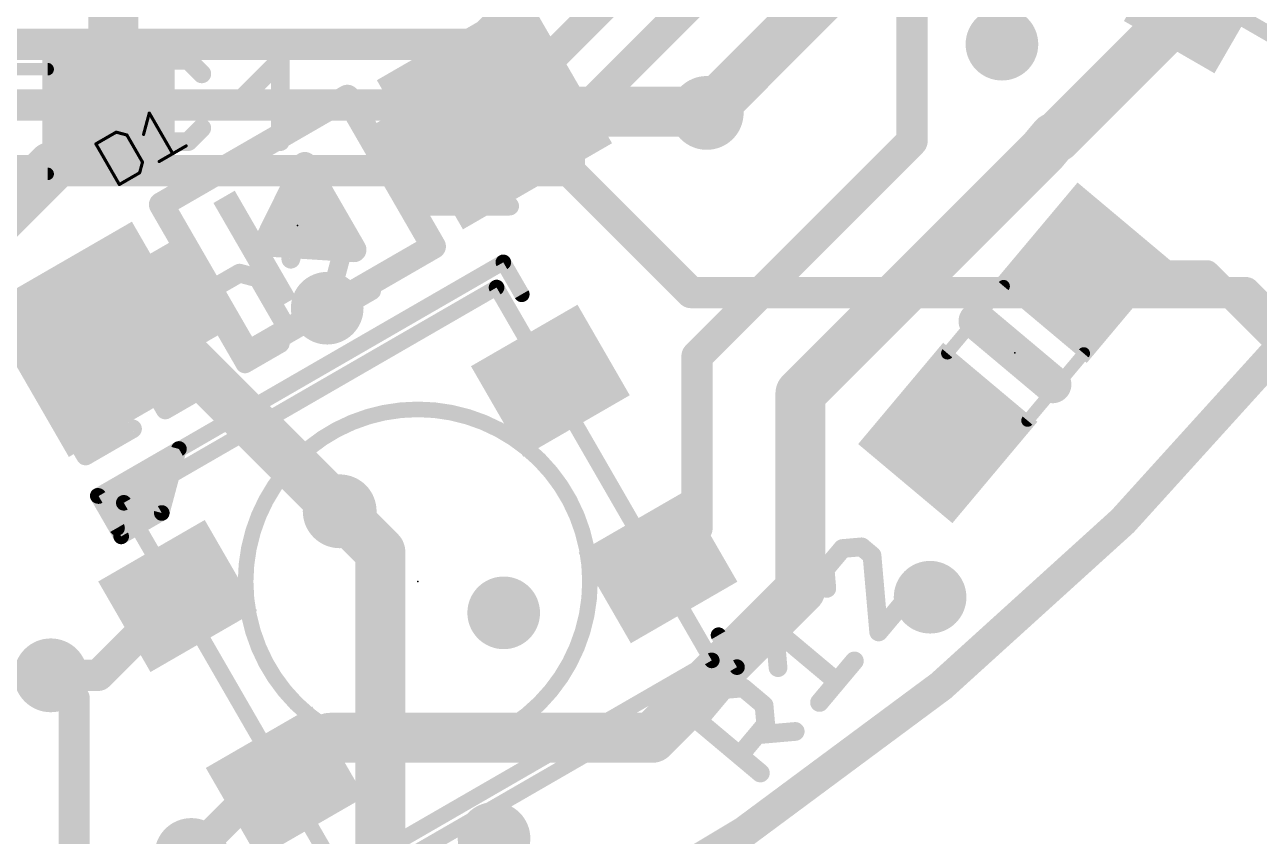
# Model space of a CAD drawing. Extents: x -25.4 to 25.4, y -26.7 to 25.8.
# Drawn here: x 5.44 to 15.48, y -16.93 to -10.33 of the extents above; entities that cross this region are included whole.
import ezdxf

# ---------------------------------------------------------------- set-up
doc = ezdxf.new("R2010")
doc.units = 0
for name, color, linetype in [('1', 12, 'CONTINUOUS'), ('16', 5, 'CONTINUOUS'), ('17', 110, 'CONTINUOUS'), ('18', 110, 'CONTINUOUS'), ('20', 53, 'CONTINUOUS'), ('21', 53, 'CONTINUOUS'), ('23', 53, 'CONTINUOUS'), ('25', 253, 'CONTINUOUS'), ('51', 53, 'CONTINUOUS')]:
    doc.layers.add(name, color=color, linetype=linetype)

# ---------------------------------------------------------------- blocks, each defined once
blk = doc.blocks.new('RECT')
blk.add_solid([(-0.5, -0.5), (0.5, -0.5), (-0.5, 0.5), (0.5, 0.5)])
blk = doc.blocks.new('ROUNDP')
at = {"const_width": 0.5}
blk.add_lwpolyline([(0, -0.25, 1), (0, 0.25, 1), (0, -0.25)], format="xyb", dxfattribs=at)
blk = doc.blocks.new('ROUNDV')
at = {"const_width": 0.5}
blk.add_lwpolyline([(0, -0.25, 1), (0, 0.25, 1), (0, -0.25)], format="xyb", dxfattribs=at)

msp = doc.modelspace()

# ---------------------------------------------------------------- linework, layer by layer
at = {"layer": '1'}
for points, const_width in [([(0, -20.32, 0.4142), (20.32, 0)], 0.254), ([(6.2044, -10.9034, 1), (6.1146, -10.8136)], 0.127), ([(6.0579, -10.8585, 1), (6.2611, -10.8585)], 0.2032), ([(6.184, -10.8975, 1), (6.057, -10.8975)], 0.127), ([(6.0756, -10.8526, 1), (6.1654, -10.9424)], 0.127), ([(9.2593, -10.9377, 1), (9.2593, -11.1409)], 0.2032), ([(11.0476, -10.9675, 1), (10.904, -11.1111)], 0.2032), ([(10.9758, -11.1409, 1), (10.9758, -10.9377)], 0.2032), ([(10.9137, -11.1208, 1), (11.0573, -10.9772)], 0.2032), ([(6.1654, -11.1574, 1), (6.0756, -11.0676)], 0.127), ([(6.057, -11.1125, 1), (6.184, -11.1125)], 0.127), ([(13.8013, -11.1481, 1), (13.819, -11.3505)], 0.2032), ([(13.7574, -11.1758, 1), (13.901, -11.3195)], 0.2032), ([(13.888, -11.3146, 1), (13.7323, -11.184)], 0.2032), ([(13.8381, -11.3488, 1), (13.8203, -11.1464)], 0.2032), ([(12.5912, -11.2791, 1), (12.7182, -11.2791)], 0.127), ([(12.6996, -11.324, 1), (12.6098, -11.2342)], 0.127), ([(13.6416, -11.2921, 1), (13.7972, -11.4227)], 0.2032), ([(13.7912, -11.4293, 1), (13.6476, -11.2856)], 0.2032), ([(5.7313, -11.5573, 1), (5.5877, -11.4137)], 0.2032), ([(5.6595, -11.422, 1), (5.6595, -11.549)], 0.127), ([(5.7026, -11.4406, 1), (5.7924, -11.5304)], 0.127), ([(5.7475, -11.549, 1), (5.7475, -11.422)], 0.127), ([(14.0381, -12.2974, 1), (14.0381, -12.399)], 0.1016), ([(15.09, -12.3123, 1), (15.0182, -12.3841)], 0.1016), ([(15.0541, -12.399, 1), (15.0541, -12.2974)], 0.1016), ([(6.055, -12.7877, 1), (6.055, -12.9909)], 0.2032), ([(6.6746, -12.8175, 1), (6.531, -12.9611)], 0.2032), ([(6.6028, -12.9909, 1), (6.6028, -12.7877)], 0.2032), ([(10.97, -13.0273, 1), (10.843, -13.0273)], 0.127), ([(10.8616, -12.9824, 1), (10.9514, -13.0722)], 0.127), ([(11.8491, -13.3293, 1), (11.6459, -13.3293)], 0.2032), ([(11.6757, -13.2575, 1), (11.8193, -13.4012)], 0.2032), ([(7.9292, -14.3593, 1), (8.0728, -14.2157)], 0.2032), ([(10.9514, -14.4692, 1), (10.8616, -14.3794)], 0.127), ([(10.843, -14.4243, 1), (10.97, -14.4243)], 0.127), ([(10.5441, -14.6969, 1), (10.6339, -14.7867)], 0.127), ([(11.8193, -14.9943, 1), (11.6757, -14.8507)], 0.2032), ([(6.7279, -15.0211, 1), (6.6381, -14.9313)], 0.127), ([(11.6459, -14.9225, 1), (11.8491, -14.9225)], 0.2032), ([(5.6515, -15.5575, 1), (5.6515, -15.6845)], 0.127), ([(5.9933, -15.5761, 1), (6.0831, -15.6659)], 0.127), ([(6.0382, -15.6845, 1), (6.0382, -15.5575)], 0.127), ([(7.9207, -16.0274, 1), (7.9207, -16.2306)], 0.2032), ([(7.9926, -16.2008, 1), (7.8489, -16.0572)], 0.2032), ([(10.4692, -16.0572, 1), (10.6128, -16.2008)], 0.2032), ([(10.541, -16.2306, 1), (10.541, -16.0274)], 0.2032), ([(7.4861, -16.4199, 1), (7.6298, -16.5636)], 0.2032), ([(7.3842, -16.4283, 1), (7.3842, -16.5553)], 0.127), ([(7.4291, -16.5367, 1), (7.3393, -16.4469)], 0.127), ([(7.558, -16.5553, 1), (7.558, -16.4283)], 0.127)]:
    msp.add_lwpolyline(points, format="xyb", dxfattribs=dict(at, const_width=const_width))
for points, const_width in [([(6.1595, -10.8585), (6.1595, -9.7955)], 0.4064), ([(12.6547, -10.0315), (12.6547, -11.2791)], 0.254), ([(13.8292, -11.2476), (14.9958, -10.081)], 0.4064), ([(6.1205, -10.8975), (6.1595, -10.8585)], 0.254), ([(6.1205, -11.1125), (6.1205, -10.8975)], 0.254), ([(9.2593, -11.0393), (10.9758, -11.0393)], 0.4064), ([(10.9758, -11.0393), (10.9855, -11.049)], 0.4064), ([(6.1205, -11.1125), (5.7475, -11.4855)], 0.254), ([(13.7194, -11.3574), (13.8101, -11.2493)], 0.4064), ([(13.8101, -11.2493), (13.8292, -11.2476)], 0.4064), ([(12.6547, -11.2791), (10.9065, -13.0273)], 0.254), ([(11.7475, -13.3293), (13.7194, -11.3574)], 0.4064), ([(5.6595, -11.4855), (4.445, -12.7)], 0.4064), ([(5.7475, -11.4855), (5.6595, -11.4855)], 0.254), ([(14.0381, -12.3482), (15.0541, -12.3482)], 0.2032), ([(15.0541, -12.3482), (17.3867, -14.6808)], 0.2032), ([(6.055, -12.8893), (6.6028, -12.8893)], 0.4064), ([(8.001, -14.2875), (6.6028, -12.8893)], 0.4064), ([(10.9065, -13.0273), (10.9065, -14.4243)], 0.254), ([(11.7475, -14.9225), (11.7475, -13.3293)], 0.4064), ([(10.589, -14.7418), (10.9065, -14.4243)], 0.254), ([(11.7475, -14.9225), (10.541, -16.129)], 0.4064), ([(6.683, -14.9762), (6.0382, -15.621)], 0.254), ([(6.0382, -15.621), (5.6515, -15.621)], 0.254), ([(7.558, -16.4918), (7.9207, -16.129)], 0.4064), ([(10.541, -16.129), (7.9207, -16.129)], 0.4064), ([(7.3842, -16.4918), (6.7945, -17.0815)], 0.254), ([(7.558, -16.4918), (7.3842, -16.4918)], 0.254)]:
    msp.add_lwpolyline(points, dxfattribs=dict(at, const_width=const_width))
at = {"layer": '16'}
for points, const_width in [([(0, -20.32, 0.4142), (20.32, 0)], 0.254), ([(9.0737, -10.4469, 1), (9.1635, -10.5367)], 0.127), ([(9.1186, -10.5553, 1), (9.1186, -10.4283)], 0.127), ([(9.2896, -10.9406, 1), (9.3794, -11.0304)], 0.127), ([(9.3345, -11.049, 1), (9.3345, -10.922)], 0.127), ([(10.9137, -10.9772, 1), (11.0573, -11.1208)], 0.2032), ([(9.9314, -11.1506, 1), (9.8044, -11.1506)], 0.127), ([(9.823, -11.1057, 1), (9.9128, -11.1955)], 0.127), ([(9.9128, -11.474, 1), (9.823, -11.5638)], 0.127), ([(9.8679, -11.5824, 1), (9.8679, -11.4554)], 0.127), ([(9.8044, -11.5189, 1), (9.9314, -11.5189)], 0.127), ([(10.8585, -12.446, 1), (10.8585, -12.573)], 0.127), ([(10.8136, -12.5544, 1), (10.9034, -12.4646)], 0.127), ([(15.411, -12.4646, 1), (15.3212, -12.5544)], 0.127), ([(15.3661, -12.573, 1), (15.3661, -12.446)], 0.127), ([(8.0728, -14.2157, 1), (7.9292, -14.3593)], 0.2032), ([(8.4328, -14.6177, 1), (8.2296, -14.6177)], 0.2032), ([(8.2594, -14.6895, 1), (8.403, -14.5459)], 0.2032), ([(5.6964, -15.5761, 1), (5.6066, -15.6659)], 0.127), ([(5.9055, -15.8115, 1), (5.7785, -15.8115)], 0.127), ([(5.7971, -15.8564, 1), (5.8869, -15.7666)], 0.127), ([(6.8663, -17.1533, 1), (6.7227, -17.0097)], 0.2032)]:
    msp.add_lwpolyline(points, format="xyb", dxfattribs=dict(at, const_width=const_width))
for points, const_width in [([(17.6848, -3.3338), (9.8679, -11.1506)], 0.254), ([(10.9855, -11.049), (18.4785, -3.556)], 0.4064), ([(13.3985, -6.9215), (9.3345, -10.9855)], 0.254), ([(9.1186, -10.4918), (11.7983, -7.8121)], 0.254), ([(-7.1612, -10.4918), (9.1186, -10.4918)], 0.254), ([(-7.4295, -10.9855), (9.3345, -10.9855)], 0.254), ([(9.8679, -11.1506), (9.8679, -11.5189)], 0.254), ([(-5.4305, -11.5189), (9.8679, -11.5189)], 0.254), ([(9.8679, -11.5189), (10.8585, -12.5095)], 0.254), ([(10.8585, -12.5095), (15.3661, -12.5095)], 0.254), ([(15.3661, -12.5095), (17.7882, -14.9315)], 0.254), ([(8.001, -14.2875), (8.3312, -14.6177)], 0.4064), ([(8.3312, -14.6177), (8.3312, -18.1483)], 0.4064), ([(5.6515, -15.621), (5.842, -15.8115)], 0.254), ([(5.842, -15.8115), (5.842, -17.1831)], 0.254), ([(6.7945, -17.0815), (4.8387, -19.0373)], 0.4064)]:
    msp.add_lwpolyline(points, dxfattribs=dict(at, const_width=const_width))
at = {"layer": '20', "const_width": 0.0254}
msp.add_lwpolyline([(-3.4925, 25.146, 14.4823), (3.4925, 25.146)], format="xyb", dxfattribs=at)
at = {"layer": '21'}
for points, const_width in [([(6.5512, -11.7946), (8.0632, -10.9216)], 0.2032), ([(7.3974, -12.1143), (7.717, -11.4679)], 0.2032), ([(7.717, -11.4679), (8.117, -12.1607)], 0.2032), ([(7.5706, -12.0143), (7.7304, -11.6911)], 0.2032), ([(7.7304, -11.6911), (7.9304, -12.0375)], 0.2032), ([(7.6837, -11.7856), (7.785, -11.7856)], 0.2032), ([(7.9304, -12.0375), (7.5706, -12.0143)], 0.2032), ([(7.5832, -11.9888), (7.9023, -11.9888)], 0.2032), ([(8.7632, -12.134), (7.2512, -13.007)], 0.2032), ([(8.117, -12.1607), (7.3974, -12.1143)], 0.2032), ([(6.0406, -14.1636), (9.3314, -12.2636)], 0.127), ([(9.3314, -12.2636), (9.4814, -12.5234)], 0.127), ([(13.7981, -13.2565), (13.1853, -12.7423)], 0.3048), ([(6.6936, -13.7807), (6.0337, -14.1617)], 0.127), ([(6.5542, -14.3012), (6.6936, -13.7807)], 0.127), ([(6.5858, -13.843), (6.6769, -13.843)], 0.127), ([(6.3658, -13.97), (6.6429, -13.97)], 0.127), ([(6.1458, -14.097), (6.6089, -14.097)], 0.127), ([(6.0337, -14.1617), (6.2242, -14.4917)], 0.127), ([(6.1905, -14.4234), (6.0406, -14.1636)], 0.127), ([(6.0697, -14.224), (6.5749, -14.224)], 0.127), ([(6.2242, -14.4917), (6.5542, -14.3012)], 0.127), ([(6.143, -14.351), (6.4679, -14.351)], 0.127), ([(6.2163, -14.478), (6.2479, -14.478)], 0.127), ([(11.2314, -15.5544), (11.0814, -15.2946)], 0.127), ([(7.9405, -17.4544), (11.2314, -15.5544)], 0.127)]:
    msp.add_lwpolyline(points, dxfattribs=dict(at, const_width=const_width))
for points, const_width in [([(8.0886, -10.9656, 1), (8.0378, -10.8776)], 0.1016), ([(7.761, -11.4425, 1), (7.673, -11.4933)], 0.1016), ([(7.7625, -11.4904, 1), (7.6715, -11.4454)], 0.1016), ([(7.7744, -11.6657, 1), (7.6864, -11.7165)], 0.1016), ([(7.7759, -11.7136, 1), (7.6849, -11.6686)], 0.1016), ([(6.5258, -11.7506, 1), (6.5766, -11.8386)], 0.1016), ([(7.6837, -11.7348, 1), (7.6837, -11.8364)], 0.1016), ([(7.785, -11.8364, 1), (7.785, -11.7348)], 0.1016), ([(7.5739, -11.9636, 1), (7.5673, -12.065)], 0.1016), ([(7.5251, -11.9918, 1), (7.6161, -12.0368)], 0.1016), ([(7.5832, -11.938, 1), (7.5832, -12.0396)], 0.1016), ([(7.9023, -12.0396, 1), (7.9023, -11.938)], 0.1016), ([(7.9271, -12.0882, 1), (7.9337, -11.9868)], 0.1016), ([(7.3518, -12.0918, 1), (7.4429, -12.1368)], 0.1016), ([(7.4007, -12.0636, 1), (7.3941, -12.165)], 0.1016), ([(7.8864, -12.0629, 1), (7.9744, -12.0121)], 0.1016), ([(8.7886, -12.178, 1), (8.7378, -12.09)], 0.1016), ([(8.073, -12.1861, 1), (8.161, -12.1353)], 0.1016), ([(8.1137, -12.2114, 1), (8.1203, -12.11)], 0.1016), ([(9.3589, -12.2477, 1), (9.304, -12.2794)], 0.0635), ([(9.3473, -12.291, 1), (9.3156, -12.2361)], 0.0635), ([(9.454, -12.5392, 1), (9.5089, -12.5075)], 0.0635), ([(13.2343, -12.6839, 1), (13.1363, -12.8006)], 0.1524), ([(7.2258, -12.963, 1), (7.2766, -13.051)], 0.1016), ([(13.7491, -13.3149, 1), (13.8471, -13.1981)], 0.1524), ([(6.7243, -13.7889, 1), (6.663, -13.7725)], 0.0635), ([(6.7095, -13.8082, 1), (6.6778, -13.7532)], 0.0635), ([(6.5858, -13.8112, 1), (6.5858, -13.8748)], 0.0635), ([(6.6769, -13.8748, 1), (6.6769, -13.8112)], 0.0635), ([(6.3658, -13.9383, 1), (6.3658, -14.0018)], 0.0635), ([(6.6429, -14.0018, 1), (6.6429, -13.9383)], 0.0635), ([(6.1458, -14.0653, 1), (6.1458, -14.1288)], 0.0635), ([(6.6089, -14.1288, 1), (6.6089, -14.0653)], 0.0635), ([(6.0612, -14.1458, 1), (6.0062, -14.1776)], 0.0635), ([(6.0178, -14.1342, 1), (6.0496, -14.1892)], 0.0635), ([(6.068, -14.1477, 1), (6.0131, -14.1794)], 0.0635), ([(6.0247, -14.1361, 1), (6.0564, -14.191)], 0.0635), ([(6.0697, -14.1922, 1), (6.0697, -14.2558)], 0.0635), ([(6.57, -14.3287, 1), (6.5383, -14.2737)], 0.0635), ([(6.5749, -14.2558, 1), (6.5749, -14.1922)], 0.0635), ([(6.143, -14.3193, 1), (6.143, -14.3828)], 0.0635), ([(6.4679, -14.3828, 1), (6.4679, -14.3193)], 0.0635), ([(6.5235, -14.293, 1), (6.5848, -14.3094)], 0.0635), ([(6.1631, -14.4392, 1), (6.218, -14.4075)], 0.0635), ([(6.2163, -14.4463, 1), (6.2163, -14.5098)], 0.0635), ([(6.2083, -14.4642, 1), (6.2401, -14.5192)], 0.0635), ([(6.1967, -14.5075, 1), (6.2517, -14.4758)], 0.0635), ([(6.2479, -14.5098, 1), (6.2479, -14.4463)], 0.0635), ([(11.1089, -15.2788, 1), (11.054, -15.3105)], 0.0635), ([(11.204, -15.5703, 1), (11.2589, -15.5386)], 0.0635), ([(11.2473, -15.5819, 1), (11.2156, -15.527)], 0.0635)]:
    msp.add_lwpolyline(points, format="xyb", dxfattribs=dict(at, const_width=const_width))
at = {"layer": '23'}
for p in [(7.6572, -11.9643), (13.4917, -12.9994), (8.636, -14.859)]:
    msp.add_point(p, dxfattribs=at)
at = {"layer": '25'}
for points, const_width in [([(5.9399, -10.6211), (6.1602, -10.6211)], 0.1524), ([(6.0501, -11.2821), (6.0501, -10.6211)], 0.1524), ([(6.549, -10.6211), (6.4389, -10.7313)], 0.1524), ([(6.7694, -10.6211), (6.549, -10.6211)], 0.1524), ([(6.8795, -10.7313), (6.7694, -10.6211)], 0.1524), ([(7.5178, -10.6211), (7.1873, -10.9516)], 0.1524), ([(7.5178, -11.2821), (7.5178, -10.6211)], 0.1524), ([(8.832, -10.6176), (8.7218, -10.7278)], 0.1524), ([(8.9421, -10.6176), (8.832, -10.6176)], 0.1524), ([(9.3828, -11.0583), (8.9421, -10.6176)], 0.1524), ([(9.3828, -10.6176), (9.3828, -11.0583)], 0.1524), ([(6.4389, -10.7313), (6.4389, -11.1719)], 0.1524), ([(8.7218, -10.7278), (8.7218, -10.9481)], 0.1524), ([(7.1873, -10.9516), (7.6279, -10.9516)], 0.1524), ([(8.7218, -10.9481), (8.832, -11.0583)], 0.1524), ([(6.4062, -11.2237), (6.4527, -11.05)], 0.0254), ([(6.4527, -11.05), (6.6434, -11.3803)], 0.0254), ([(6.4389, -11.1719), (6.549, -11.2821)], 0.1524), ([(6.7694, -11.2821), (6.8795, -11.1719)], 0.1524), ([(5.9399, -11.2821), (6.1602, -11.2821)], 0.1524), ([(6.1837, -11.2054), (6.0186, -11.3007)], 0.0254), ([(6.2705, -11.2286), (6.1837, -11.2054)], 0.0254), ([(6.3976, -11.4488), (6.2705, -11.2286)], 0.0254), ([(6.549, -11.2821), (6.7694, -11.2821)], 0.1524), ([(6.0186, -11.3007), (6.2092, -11.6309)], 0.0254), ([(6.5333, -11.4438), (6.7534, -11.3167)], 0.0254), ([(8.7218, -11.4762), (8.832, -11.3661)], 0.1524), ([(8.832, -11.3661), (9.0523, -11.3661)], 0.1524), ([(9.0523, -11.3661), (9.1624, -11.4762)], 0.1524), ([(9.1624, -11.5864), (9.3828, -11.3661)], 0.1524), ([(6.3743, -11.5356), (6.3976, -11.4488)], 0.0254), ([(8.7218, -11.8067), (8.7218, -11.4762)], 0.1524), ([(9.1624, -11.4762), (9.1624, -11.8067)], 0.1524), ([(6.2092, -11.6309), (6.3743, -11.5356)], 0.0254), ([(9.3828, -11.8067), (8.7218, -11.8067)], 0.1524), ([(7.8348, -11.9774), (7.644, -12.0875)], 0.1524), ([(7.9853, -12.0177), (7.8348, -11.9774)], 0.1524), ([(8.0403, -12.1131), (7.9853, -12.0177)], 0.1524), ([(7.644, -12.0875), (7.6036, -12.238)], 0.1524), ([(7.8791, -12.715), (8.0403, -12.1131)], 0.1524), ([(7.1866, -12.3516), (6.9004, -12.5168)], 0.1524), ([(7.3371, -12.3919), (7.1866, -12.3516)], 0.1524), ([(7.5574, -12.7735), (7.3371, -12.3919)], 0.1524), ([(6.9004, -12.5168), (7.2309, -13.0892)], 0.1524), ([(8.2607, -12.4947), (7.8791, -12.715)], 0.1524), ([(6.6339, -12.6707), (6.2523, -12.891)], 0.1524), ([(7.5171, -12.924), (7.5574, -12.7735)], 0.1524), ([(6.2523, -12.891), (6.5828, -13.4634)], 0.1524), ([(7.2309, -13.0892), (7.5171, -12.924)], 0.1524), ([(6.4175, -13.1772), (6.6083, -13.0671)], 0.1524), ([(5.6041, -13.2652), (5.9346, -13.8377)], 0.1524), ([(6.5828, -13.4634), (6.9644, -13.2431)], 0.1524), ([(5.9346, -13.8377), (6.3162, -13.6173)], 0.1524), ([(12.0898, -14.5902), (11.9482, -14.7589)], 0.1524), ([(12.245, -14.5766), (12.0898, -14.5902)], 0.1524), ([(12.3294, -14.6474), (12.245, -14.5766)], 0.1524), ([(12.3837, -15.2682), (12.3294, -14.6474)], 0.1524), ([(11.9482, -14.7589), (11.9618, -14.9141)], 0.1524), ([(12.667, -14.9306), (12.3837, -15.2682)], 0.1524), ([(11.5651, -15.5583), (11.5379, -15.2479)], 0.1524), ([(11.5379, -15.2479), (12.0443, -15.6727)], 0.1524), ([(11.9026, -15.8415), (12.1859, -15.5039)], 0.1524), ([(10.9152, -15.99), (11.1277, -15.7368)], 0.1524), ([(11.1277, -15.7368), (11.2829, -15.7232)], 0.1524), ([(11.2829, -15.7232), (11.4516, -15.8648)], 0.1524), ([(11.4516, -15.8648), (11.4652, -16.02)], 0.1524), ([(11.4216, -16.4148), (10.9152, -15.99)], 0.1524), ([(11.4652, -16.02), (11.2528, -16.2732)], 0.1524), ([(11.3944, -16.1044), (11.7048, -16.0773)], 0.1524)]:
    msp.add_lwpolyline(points, dxfattribs=dict(at, const_width=const_width))
for points, const_width in [([(5.9399, -10.583, 1), (5.9399, -10.6592)], 0.0762), ([(6.0882, -10.6211, 1), (6.012, -10.6211)], 0.0762), ([(6.1602, -10.6592, 1), (6.1602, -10.583)], 0.0762), ([(6.549, -10.583, 1), (6.549, -10.6592)], 0.0762), ([(6.576, -10.6481, 1), (6.5221, -10.5942)], 0.0762), ([(6.7963, -10.5942, 1), (6.7424, -10.6481)], 0.0762), ([(6.7694, -10.6592, 1), (6.7694, -10.583)], 0.0762), ([(7.5559, -10.6211, 1), (7.4797, -10.6211)], 0.0762), ([(7.5447, -10.6481, 1), (7.4908, -10.5942)], 0.0762), ([(8.832, -10.5795, 1), (8.832, -10.6557)], 0.0762), ([(8.8589, -10.6446, 1), (8.805, -10.5907)], 0.0762), ([(8.9691, -10.5907, 1), (8.9152, -10.6446)], 0.0762), ([(8.9421, -10.6557, 1), (8.9421, -10.5795)], 0.0762), ([(9.4209, -10.6176, 1), (9.3447, -10.6176)], 0.0762), ([(6.477, -10.7313, 1), (6.4008, -10.7313)], 0.0762), ([(6.4119, -10.7044, 1), (6.4658, -10.7582)], 0.0762), ([(6.8526, -10.7582, 1), (6.9065, -10.7044)], 0.0762), ([(8.7599, -10.7278, 1), (8.6837, -10.7278)], 0.0762), ([(8.6949, -10.7009, 1), (8.7487, -10.7547)], 0.0762), ([(7.1603, -10.9247, 1), (7.2142, -10.9786)], 0.0762), ([(7.1873, -10.9135, 1), (7.1873, -10.9897)], 0.0762), ([(7.6279, -10.9897, 1), (7.6279, -10.9135)], 0.0762), ([(8.7487, -10.9212, 1), (8.6949, -10.9751)], 0.0762), ([(8.6837, -10.9481, 1), (8.7599, -10.9481)], 0.0762), ([(6.4582, -11.0469, 1), (6.4472, -11.0532)], 0.0127), ([(6.4588, -11.0517, 1), (6.4466, -11.0484)], 0.0127), ([(8.805, -11.0852, 1), (8.8589, -11.0313)], 0.0762), ([(9.3447, -11.0583, 1), (9.4209, -11.0583)], 0.0762), ([(9.3558, -11.0852, 1), (9.4097, -11.0313)], 0.0762), ([(6.4658, -11.145, 1), (6.4119, -11.1989)], 0.0762), ([(6.4008, -11.1719, 1), (6.477, -11.1719)], 0.0762), ([(6.9065, -11.1989, 1), (6.8526, -11.145)], 0.0762), ([(5.9399, -11.244, 1), (5.9399, -11.3202)], 0.0762), ([(6.1602, -11.3202, 1), (6.1602, -11.244)], 0.0762), ([(6.1853, -11.1992, 1), (6.182, -11.2115)], 0.0127), ([(6.1868, -11.2109, 1), (6.1805, -11.1999)], 0.0127), ([(6.276, -11.2254, 1), (6.265, -11.2318)], 0.0127), ([(6.2688, -11.2348, 1), (6.2721, -11.2225)], 0.0127), ([(6.4, -11.222, 1), (6.4123, -11.2253)], 0.0127), ([(6.549, -11.244, 1), (6.549, -11.3202)], 0.0762), ([(6.5221, -11.309, 1), (6.576, -11.2552)], 0.0762), ([(6.7424, -11.2552, 1), (6.7963, -11.309)], 0.0762), ([(6.7694, -11.3202, 1), (6.7694, -11.244)], 0.0762), ([(6.012, -11.2821, 1), (6.0882, -11.2821)], 0.0762), ([(6.024, -11.2975, 1), (6.0131, -11.3039)], 0.0127), ([(6.0154, -11.2952, 1), (6.0217, -11.3062)], 0.0127), ([(6.7566, -11.3222, 1), (6.7503, -11.3112)], 0.0127), ([(7.4797, -11.2821, 1), (7.5559, -11.2821)], 0.0762), ([(8.832, -11.328, 1), (8.832, -11.4042)], 0.0762), ([(8.8589, -11.393, 1), (8.805, -11.3391)], 0.0762), ([(9.0792, -11.3391, 1), (9.0253, -11.393)], 0.0762), ([(9.0523, -11.4042, 1), (9.0523, -11.328)], 0.0762), ([(9.4097, -11.393, 1), (9.3558, -11.3391)], 0.0762), ([(6.4037, -11.4504, 1), (6.3915, -11.4471)], 0.0127), ([(6.3921, -11.452, 1), (6.4031, -11.4456)], 0.0127), ([(6.5301, -11.4383, 1), (6.5365, -11.4493)], 0.0127), ([(6.6379, -11.3834, 1), (6.6489, -11.3771)], 0.0127), ([(8.7599, -11.4762, 1), (8.6837, -11.4762)], 0.0762), ([(8.6949, -11.4493, 1), (8.7487, -11.5032)], 0.0762), ([(9.2005, -11.4762, 1), (9.1243, -11.4762)], 0.0762), ([(9.1355, -11.5032, 1), (9.1894, -11.4493)], 0.0762), ([(6.3682, -11.534, 1), (6.3805, -11.5372)], 0.0127), ([(6.3775, -11.5411, 1), (6.3712, -11.5301)], 0.0127), ([(9.1355, -11.5594, 1), (9.1894, -11.6133)], 0.0762), ([(6.206, -11.6254, 1), (6.2124, -11.6364)], 0.0127), ([(6.2037, -11.6341, 1), (6.2147, -11.6278)], 0.0127), ([(8.7218, -11.7686, 1), (8.7218, -11.8448)], 0.0762), ([(9.3828, -11.8448, 1), (9.3828, -11.7686)], 0.0762), ([(8.6837, -11.8067, 1), (8.7599, -11.8067)], 0.0762), ([(9.1243, -11.8067, 1), (9.2005, -11.8067)], 0.0762), ([(7.8446, -11.9406, 1), (7.8249, -12.0142)], 0.0762), ([(7.8538, -12.0104, 1), (7.8157, -11.9444)], 0.0762), ([(8.0182, -11.9986, 1), (7.9523, -12.0367)], 0.0762), ([(7.9754, -12.0545, 1), (7.9951, -11.9809)], 0.0762), ([(7.6249, -12.0545, 1), (7.663, -12.1205)], 0.0762), ([(7.6808, -12.0974, 1), (7.6072, -12.0777)], 0.0762), ([(8.0771, -12.123, 1), (8.0035, -12.1032)], 0.0762), ([(8.0073, -12.1322, 1), (8.0733, -12.094)], 0.0762), ([(7.5668, -12.2282, 1), (7.6404, -12.2479)], 0.0762), ([(7.1965, -12.3148, 1), (7.1768, -12.3884)], 0.0762), ([(7.2057, -12.3846, 1), (7.1676, -12.3186)], 0.0762), ([(7.3701, -12.3729, 1), (7.3041, -12.411)], 0.0762), ([(7.3272, -12.4287, 1), (7.347, -12.3551)], 0.0762), ([(6.9334, -12.4978, 1), (6.8674, -12.5359)], 0.0762), ([(6.8814, -12.4838, 1), (6.9195, -12.5498)], 0.0762), ([(8.2797, -12.5277, 1), (8.2416, -12.4617)], 0.0762), ([(6.6529, -12.7037, 1), (6.6148, -12.6377)], 0.0762), ([(7.86, -12.682, 1), (7.8981, -12.748)], 0.0762), ([(7.5942, -12.7834, 1), (7.5206, -12.7637)], 0.0762), ([(7.5244, -12.7926, 1), (7.5904, -12.7545)], 0.0762), ([(7.8422, -12.7052, 1), (7.9159, -12.7249)], 0.0762), ([(6.2332, -12.858, 1), (6.2713, -12.924)], 0.0762), ([(6.2853, -12.872, 1), (6.2193, -12.9101)], 0.0762), ([(7.5362, -12.957, 1), (7.4981, -12.891)], 0.0762), ([(7.4803, -12.9141, 1), (7.5539, -12.9339)], 0.0762), ([(6.6274, -13.1001, 1), (6.5893, -13.0341)], 0.0762), ([(7.2119, -13.0562, 1), (7.25, -13.1222)], 0.0762), ([(7.1979, -13.1083, 1), (7.2639, -13.0702)], 0.0762), ([(6.3985, -13.1442, 1), (6.4366, -13.2102)], 0.0762), ([(5.6371, -13.2462, 1), (5.5711, -13.2843)], 0.0762), ([(6.9834, -13.2761, 1), (6.9453, -13.2101)], 0.0762), ([(6.5637, -13.4305, 1), (6.6018, -13.4964)], 0.0762), ([(6.5498, -13.4825, 1), (6.6158, -13.4444)], 0.0762), ([(6.3353, -13.6503, 1), (6.2972, -13.5843)], 0.0762), ([(5.9156, -13.8047, 1), (5.9537, -13.8707)], 0.0762), ([(5.9016, -13.8567, 1), (5.9676, -13.8186)], 0.0762), ([(12.0865, -14.5522, 1), (12.0931, -14.6281)], 0.0762), ([(12.119, -14.6146, 1), (12.0606, -14.5657)], 0.0762), ([(12.2695, -14.5474, 1), (12.2205, -14.6058)], 0.0762), ([(12.2483, -14.6145, 1), (12.2417, -14.5386)], 0.0762), ([(12.3674, -14.6441, 1), (12.2914, -14.6507)], 0.0762), ([(12.3049, -14.6766, 1), (12.3539, -14.6182)], 0.0762), ([(11.9862, -14.7556, 1), (11.9102, -14.7622)], 0.0762), ([(11.919, -14.7344, 1), (11.9774, -14.7834)], 0.0762), ([(12.6961, -14.9551, 1), (12.6378, -14.9061)], 0.0762), ([(11.9238, -14.9174, 1), (11.9997, -14.9108)], 0.0762), ([(11.5624, -15.2187, 1), (11.5134, -15.277)], 0.0762), ([(11.5759, -15.2445, 1), (11.5, -15.2512)], 0.0762), ([(12.3545, -15.2437, 1), (12.4129, -15.2927)], 0.0762), ([(12.3458, -15.2715, 1), (12.4217, -15.2649)], 0.0762), ([(12.2151, -15.5284, 1), (12.1567, -15.4795)], 0.0762), ([(11.5271, -15.5616, 1), (11.603, -15.5549)], 0.0762), ([(11.1244, -15.6988, 1), (11.131, -15.7747)], 0.0762), ([(11.1569, -15.7613, 1), (11.0985, -15.7123)], 0.0762), ([(11.3074, -15.694, 1), (11.2584, -15.7524)], 0.0762), ([(11.2862, -15.7612, 1), (11.2795, -15.6853)], 0.0762), ([(12.0198, -15.7019, 1), (12.0687, -15.6435)], 0.0762), ([(11.4896, -15.8615, 1), (11.4137, -15.8682)], 0.0762), ([(11.4272, -15.894, 1), (11.4761, -15.8356)], 0.0762), ([(11.8735, -15.817, 1), (11.9318, -15.866)], 0.0762), ([(10.9397, -15.9608, 1), (10.8908, -16.0191)], 0.0762), ([(10.8861, -15.9655, 1), (10.9444, -16.0144)], 0.0762), ([(11.4944, -16.0445, 1), (11.436, -15.9955)], 0.0762), ([(11.3911, -16.0665, 1), (11.3977, -16.1424)], 0.0762), ([(11.4273, -16.0234, 1), (11.5032, -16.0167)], 0.0762), ([(11.7081, -16.1152, 1), (11.7015, -16.0393)], 0.0762), ([(11.2236, -16.2487, 1), (11.282, -16.2977)], 0.0762), ([(11.3971, -16.444, 1), (11.4461, -16.3856)], 0.0762)]:
    msp.add_lwpolyline(points, format="xyb", dxfattribs=dict(at, const_width=const_width))
at = {"layer": '51'}
for points, const_width in [([(15.7535, -10.5185), (12.7225, -8.7685)], 0.127), ([(5.6265, -10.6935), (4.9145, -10.6935)], 0.1016), ([(8.0632, -10.9216), (8.7632, -12.134)], 0.2032), ([(5.6265, -11.5445), (4.9145, -11.5445)], 0.1016), ([(7.2512, -13.007), (6.5512, -11.7946)], 0.2032), ([(6.2455, -14.2185), (9.2765, -12.4685)], 0.127), ([(9.2765, -12.4685), (11.0265, -15.4995)], 0.127), ([(13.3996, -12.4573), (12.9419, -13.0027)], 0.1016), ([(14.0515, -13.0043), (13.5938, -13.5498)], 0.1016), ([(7.9955, -17.2495), (6.2455, -14.2185)], 0.127), ([(11.0265, -15.4995), (7.9955, -17.2495)], 0.127)]:
    msp.add_lwpolyline(points, dxfattribs=dict(at, const_width=const_width))
for points, const_width in [([(5.6265, -10.7189, 1), (5.6265, -10.6681)], 0.0508), ([(8.1072, -10.8962, 1), (8.0192, -10.947)], 0.1016), ([(5.6265, -11.5699, 1), (5.6265, -11.5191)], 0.0508), ([(6.5952, -11.7692, 1), (6.5072, -11.82)], 0.1016), ([(8.7192, -12.1594, 1), (8.8072, -12.1086)], 0.1016), ([(9.304, -12.4526, 1), (9.249, -12.4843)], 0.0635), ([(9.2924, -12.4959, 1), (9.2607, -12.441)], 0.0635), ([(13.419, -12.4737, 1), (13.3801, -12.441)], 0.0508), ([(7.2072, -13.0324, 1), (7.2952, -12.9816)], 0.1016), ([(12.9224, -12.9864, 1), (12.9614, -13.0191)], 0.0508), ([(14.0709, -13.0207, 1), (14.032, -12.988)], 0.0508), ([(8.636, -16.259, 1), (8.636, -13.459, 1), (8.636, -16.259)], 0.127), ([(13.5743, -13.5334, 1), (13.6133, -13.5661)], 0.0508), ([(6.2729, -14.2026, 1), (6.218, -14.2343)], 0.0635), ([(6.2296, -14.191, 1), (6.2613, -14.2459)], 0.0635), ([(10.999, -15.5154, 1), (11.054, -15.4837)], 0.0635), ([(11.0424, -15.527, 1), (11.0107, -15.472)], 0.0635)]:
    msp.add_lwpolyline(points, format="xyb", dxfattribs=dict(at, const_width=const_width))

# ---------------------------------------------------------------- block references
at = {"layer": '1'}
for p, xscale, rotation in [((14.9958, -10.081), 0.85, 150), ((6.1205, -11.1125), 1.075, 180), ((14.0381, -12.3482), 1.075, 230), ((9.714, -13.2262), 0.85, 120), ((12.9453, -13.6505), 1.075, 230), ((10.589, -14.7418), 0.85, 120), ((6.683, -14.9762), 0.85, 120), ((7.558, -16.4918), 0.85, 120)]:
    msp.add_blockref('RECT', p, dxfattribs=dict(at, xscale=xscale, rotation=rotation))
at = {"layer": '1', "xscale": 1.4, "yscale": 1.4, "rotation": 120}
for p in [(9.2593, -11.0393), (6.055, -12.8893)]:
    msp.add_blockref('RECT', p, dxfattribs=at)
at = {"layer": '17', "xscale": 4.216, "yscale": 4.216, "rotation": 230}
msp.add_blockref('ROUNDP', (17.7882, -14.9315), dxfattribs=at)
msp.add_blockref('ROUNDP', (17.7882, -14.9315), dxfattribs=at)
at = {"layer": '18'}
for p, xscale, yscale in [((13.3859, -10.4902), 0.5906, 0.5906), ((13.3859, -10.4902), 0.5906, 0.5906), ((10.9855, -11.049), 0.6, 0.6), ((10.9855, -11.049), 0.6, 0.6), ((7.8994, -12.6365), 0.5906, 0.5906), ((7.8994, -12.6365), 0.5906, 0.5906), ((8.001, -14.2875), 0.6, 0.6), ((8.001, -14.2875), 0.6, 0.6), ((12.8017, -14.986), 0.5906, 0.5906), ((12.8017, -14.986), 0.5906, 0.5906), ((9.3345, -15.113), 0.5906, 0.5906), ((9.3345, -15.113), 0.5906, 0.5906), ((5.6515, -15.621), 0.6, 0.6), ((5.6515, -15.621), 0.6, 0.6), ((9.2558, -16.9469), 0.5906, 0.5906), ((9.2558, -16.9469), 0.5906, 0.5906), ((6.7945, -17.0815), 0.6, 0.6), ((6.7945, -17.0815), 0.6, 0.6)]:
    msp.add_blockref('ROUNDV', p, dxfattribs=dict(at, xscale=xscale, yscale=yscale))
at = {"layer": '21', "xscale": 0.2, "rotation": 30}
msp.add_blockref('RECT', (7.3108, -12.1643), dxfattribs=at)
at = {"layer": '51'}
for p, xscale, yscale, rotation in [((5.8586, -11.1176), 0.5001, 0.95, 180), ((8.8371, -11.312), 0.75, 0.85, 30), ((6.5023, -12.66), 0.75, 0.85, 30), ((13.8737, -12.5521), 0.5001, 0.95, 230), ((13.1226, -13.4471), 0.5001, 0.95, 230)]:
    msp.add_blockref('RECT', p, dxfattribs=dict(at, xscale=xscale, yscale=yscale, rotation=rotation))

doc.saveas('drawing.dxf')
